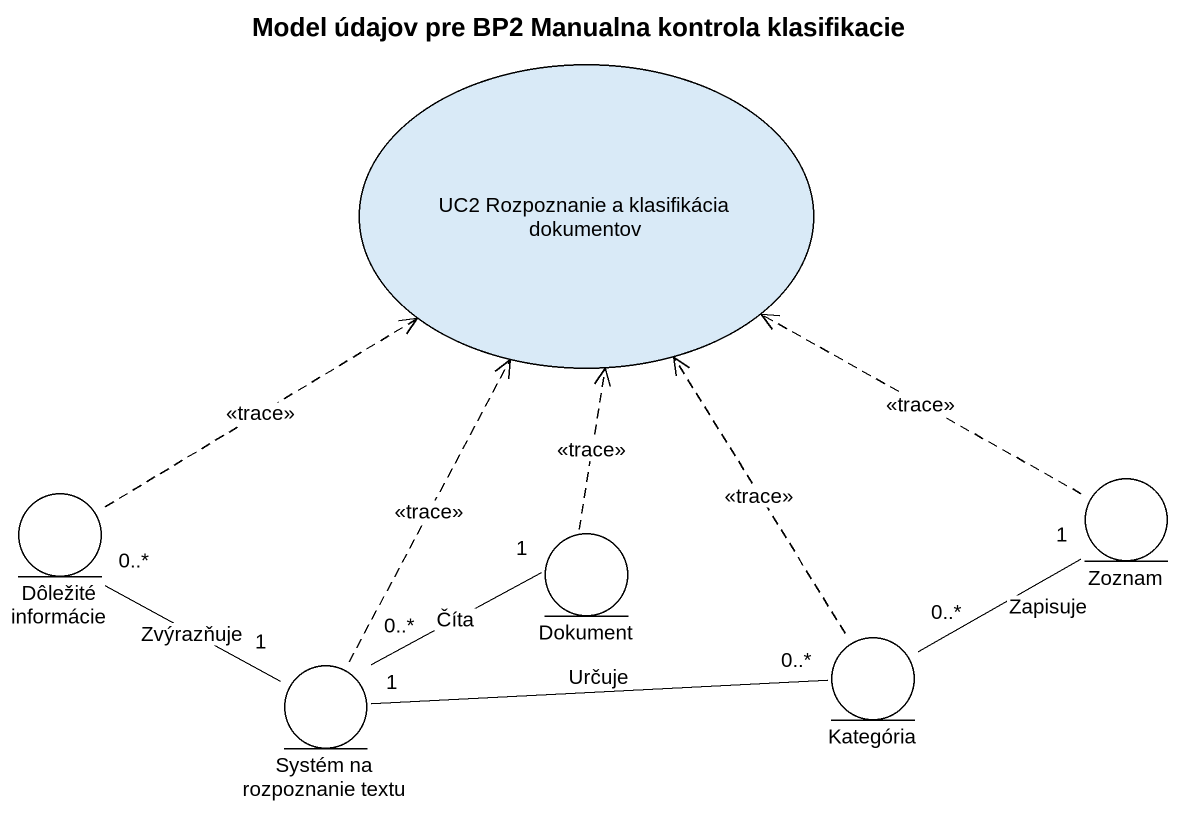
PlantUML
@startuml
title Model údajov pre BP2 Manualna kontrola klasifikacie
usecase "UC2 Rozpoznanie a klasifikácia dokumentov" as UC2_Rozpoznanie_a
entity "Dôležité informácie" as Dôležité_informácie
entity Zoznam
entity Dokument
entity "Systém na rozpoznanie textu" as Systém_na_rozpoznanie_textu
entity Kategória
Dôležité_informácie .up.> UC2_Rozpoznanie_a : <<trace>>
Zoznam .up.> UC2_Rozpoznanie_a : <<trace>>
Dokument .up.> UC2_Rozpoznanie_a : <<trace>>
Dokument "1" -left- "0..*" Systém_na_rozpoznanie_textu : Číta
Systém_na_rozpoznanie_textu .up.> UC2_Rozpoznanie_a : <<trace>>
Systém_na_rozpoznanie_textu "1" -up- "0..*" Dôležité_informácie : Zvýrazňuje
Systém_na_rozpoznanie_textu "1" -right- "0..*" Kategória : Určuje
Kategória .up.> UC2_Rozpoznanie_a : <<trace>>
Kategória "0..*" -up- "1" Zoznam : Zapisuje
@enduml
